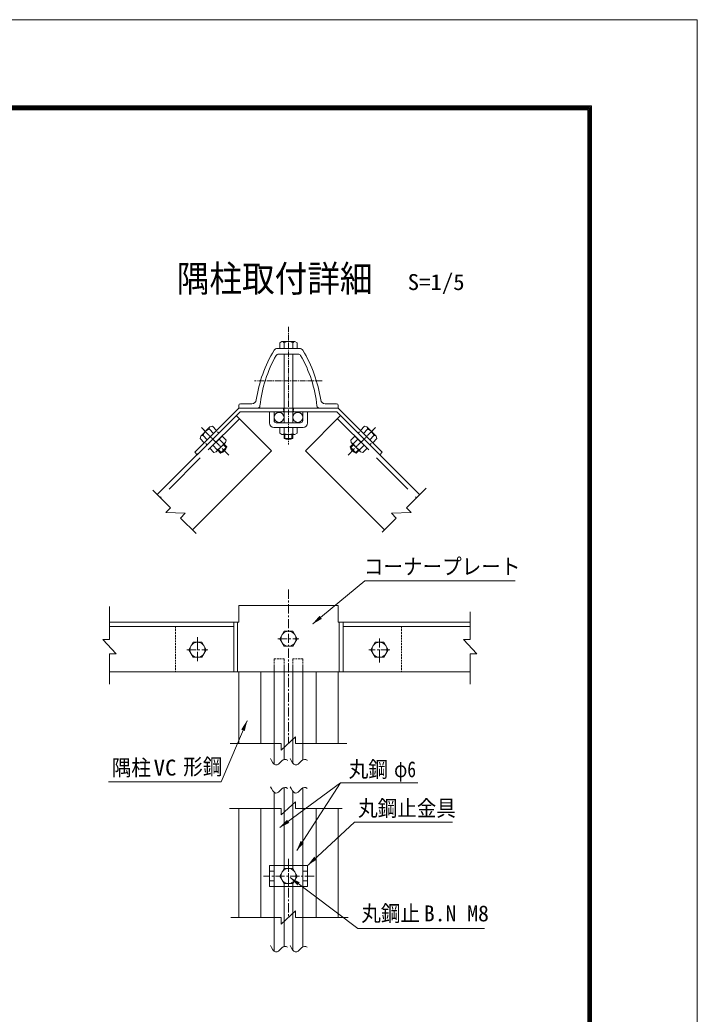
# Model space of a CAD drawing. Units: millimetres, scale not verified, with parts at other scales. Extents: x -4455 to 4455, y -3150 to 3150.
# Drawn here: x 2616 to 4455, y 451 to 3150 of the extents above; entities that cross this region are included whole.
import ezdxf
from ezdxf.enums import TextEntityAlignment as Align

# ---------------------------------------------------------------- set-up
doc = ezdxf.new("R2010")
doc.units = ezdxf.units.MM
doc.header["$LTSCALE"] = 20
for name, pattern in [('DASHED', [7.5, 6, -1.5]), ('USER1', [2, 1.25, -0.25, 0.25, -0.25]), ('USER2', [0.375, 0.25, -0.125]), ('USER3', [1.125, 0.75, -0.125, 0.125, -0.125]), ('USER4', [4.7625, 3.175, -1.5875])]:
    doc.linetypes.add(name, pattern=pattern)
doc.layers.add('0-4_7詳細', color=7, linetype='Continuous', lineweight=18)
doc.layers.add('0-F_D-TTL', color=7, linetype='Continuous', lineweight=18)
doc.styles.add('ＭＳ ゴシック', font='')
doc.styles.get('ＭＳ ゴシック').set_extended_font_data('MS Gothic')

msp = doc.modelspace()

# ---------------------------------------------------------------- linework, layer by layer
at = {"layer": '0-4_7詳細', "color": 1, "linetype": 'USER3'}
for p, q in [((3345.37, 2317.28), (3345.37, 1997.06)), ((3436.75, 2170.52), (3253.6, 2170.52))]:
    msp.add_line(p, q, dxfattribs=at)
at = {"layer": '0-4_7詳細'}
for p, q in [((3327.73, 2277.32), (3321.85, 2273.93)), ((3321.85, 2273.93), (3321.85, 2258.12)), ((3327.73, 2277.32), (3363.01, 2277.32)), ((3333.37, 2273.93), (3333.37, 2258.12)), ((3357.37, 2273.93), (3357.37, 2258.12)), ((3363.01, 2277.32), (3368.89, 2273.93)), ((3368.89, 2273.93), (3368.89, 2258.12)), ((3345.37, 2258.12), (3315.37, 2258.12)), ((3345.37, 2243.12), (3318.74, 2243.12)), ((3321.85, 2258.12), (3368.89, 2258.12)), ((3333.37, 2243.12), (3333.37, 2056.52)), ((3345.37, 2258.12), (3375.37, 2258.12)), ((3345.37, 2243.12), (3371.99, 2243.12)), ((3357.37, 2243.12), (3357.37, 2056.52)), ((3246.02, 2108.12), (3214.87, 2108.12)), ((3444.71, 2108.12), (3475.87, 2108.12)), ((3214.34, 2086.52), (2989.22, 1861.4)), ((3210.37, 2096.12), (3090.88, 1976.64)), ((3214.34, 2086.52), (3097.67, 1969.85)), ((3210.37, 2096.12), (3210.37, 2103.62)), ((3480.37, 2096.12), (3210.37, 2096.12)), ((3260.57, 2096.12), (3210.37, 2096.12)), ((3476.39, 2086.52), (3214.34, 2086.52)), ((3430.17, 2096.12), (3480.37, 2096.12)), ((3476.39, 2086.52), (3701.51, 1861.4)), ((3476.39, 2086.52), (3593.06, 1969.85)), ((3480.37, 2096.12), (3480.37, 2103.62)), ((3480.37, 2096.12), (3599.85, 1976.64)), ((3299.2, 1980.45), (3203.74, 2075.91)), ((3391.54, 1980.45), (3487, 2075.91)), ((3132.21, 2045.11), (3107.26, 2020.17)), ((3149.94, 2035.69), (3116.68, 2002.43)), ((3130.62, 2038.72), (3141.79, 2027.55)), ((3132.21, 2045.11), (3138.76, 2046.87)), ((3138.76, 2046.87), (3149.94, 2035.69)), ((3368.89, 2043.92), (3321.85, 2043.92)), ((3321.85, 2028.05), (3321.85, 2043.92)), ((3327.61, 2024.72), (3321.85, 2028.05)), ((3363.13, 2024.72), (3327.61, 2024.72)), ((3333.37, 2026.78), (3333.37, 2043.92)), ((3333.37, 2024.72), (3333.37, 2014.06)), ((3357.37, 2026.78), (3357.37, 2043.92)), ((3357.37, 2024.72), (3357.37, 2014.06)), ((3551.97, 2046.87), (3540.79, 2035.69)), ((3540.79, 2035.69), (3574.06, 2002.43)), ((3560.12, 2038.72), (3548.94, 2027.55)), ((3558.53, 2045.11), (3551.97, 2046.87)), ((3558.53, 2045.11), (3583.47, 2020.17)), ((3107.26, 2020.17), (3105.5, 2013.61)), ((3105.5, 2013.61), (3116.68, 2002.43)), ((3113.65, 2021.75), (3124.82, 2010.58)), ((3131.95, 1987.16), (3165.21, 2020.42)), ((3149.6, 1977.65), (3174.72, 2002.77)), ((3169.19, 2000.15), (3157.07, 2012.27)), ((3170.64, 1998.7), (3178.18, 1991.16)), ((3357.37, 2014.06), (3333.37, 2014.06)), ((3520.09, 1998.7), (3512.55, 1991.16)), ((3514.3, 2009.19), (3525.52, 2020.42)), ((3516.02, 2002.77), (3514.3, 2009.19)), ((3541.13, 1977.65), (3516.02, 2002.77)), ((3521.55, 2000.15), (3533.67, 2012.27)), ((3558.78, 1987.16), (3525.52, 2020.42)), ((3577.09, 2021.75), (3565.91, 2010.58)), ((3585.23, 2013.61), (3574.06, 2002.43)), ((3583.47, 2020.17), (3585.23, 2013.61)), ((3299.2, 1980.45), (3084.68, 1765.94)), ((3097.67, 1969.85), (3090.88, 1976.64)), ((3143.18, 1975.93), (3131.95, 1987.16)), ((3152.22, 1983.18), (3140.1, 1995.3)), ((3149.6, 1977.65), (3143.18, 1975.93)), ((3153.67, 1981.73), (3161.21, 1974.19)), ((3161.21, 1974.19), (3178.18, 1991.16)), ((3391.54, 1980.45), (3606.05, 1765.94)), ((3529.52, 1974.19), (3512.55, 1991.16)), ((3537.06, 1981.73), (3529.52, 1974.19)), ((3538.52, 1983.18), (3550.64, 1995.3)), ((3593.06, 1969.85), (3599.85, 1976.64)), ((3210.37, 1560.29), (3480.37, 1560.29)), ((3210.37, 1560.29), (3210.37, 1515.29)), ((3480.37, 1560.29), (3480.37, 1515.29)), ((3210.37, 1515.29), (2859.62, 1515.29)), ((3196.76, 1515.29), (3196.76, 1380.29)), ((3207.37, 1515.29), (3207.37, 1380.29)), ((3480.37, 1515.29), (3838.97, 1515.29)), ((3483.37, 1515.29), (3483.37, 1380.29)), ((3493.97, 1515.29), (3493.97, 1380.29)), ((3196.76, 1503.29), (2859.62, 1503.29)), ((3493.97, 1503.29), (3836.72, 1503.29)), ((3273.28, 1380.29), (2859.62, 1380.29)), ((3210.37, 1380.29), (3480.37, 1380.29)), ((3210.37, 1380.29), (3210.37, 1185.62)), ((3306.42, 1395.29), (3306.42, 1129.73)), ((3333.42, 1395.29), (3333.42, 1142.11)), ((3357.32, 1395.29), (3357.32, 1132.51)), ((3384.32, 1395.29), (3384.32, 1141.11)), ((3419.71, 1380.29), (3838.97, 1380.29)), ((3480.37, 1380.29), (3480.37, 1185.62)), ((3306.42, 854.5), (3306.42, 1053.44)), ((3333.42, 854.5), (3333.42, 1065.82)), ((3357.32, 854.5), (3357.32, 1056.21)), ((3384.32, 854.5), (3384.32, 1064.82)), ((3210.37, 1009.68), (3210.37, 713.55)), ((3480.37, 1009.68), (3480.37, 713.55)), ((3293.77, 854.5), (3293.77, 797.5)), ((3396.97, 854.5), (3293.77, 854.5)), ((3396.97, 854.5), (3396.97, 797.5)), ((3396.97, 797.5), (3293.77, 797.5)), ((3306.42, 797.5), (3306.42, 622.19)), ((3333.42, 797.5), (3333.42, 634.57)), ((3357.32, 797.5), (3357.32, 624.96)), ((3384.32, 797.5), (3384.32, 633.57))]:
    msp.add_line(p, q, dxfattribs=at)
at = {"layer": '0-4_7詳細', "color": 3}
for p, q in [((3306.37, 2086.52), (3293.77, 2086.52)), ((3293.77, 2086.52), (3293.77, 2055.92)), ((3306.37, 2086.52), (3306.37, 2062.52)), ((3384.37, 2086.52), (3384.37, 2062.52)), ((3396.97, 2086.52), (3384.37, 2086.52)), ((3396.97, 2086.52), (3396.97, 2055.92)), ((3378.37, 2056.52), (3312.37, 2056.52)), ((3384.97, 2043.92), (3305.77, 2043.92)), ((3270.37, 1380.29), (3270.37, 1185.62)), ((3420.37, 1380.29), (3420.37, 1185.62)), ((3270.37, 1009.68), (3270.37, 713.55)), ((3420.37, 1009.68), (3420.37, 713.55))]:
    msp.add_line(p, q, dxfattribs=at)
at = {"layer": '0-4_7詳細', "color": 1, "linetype": 'USER2'}
for p, q in [((3331.87, 2096.12), (3331.87, 2086.52)), ((3358.87, 2096.12), (3358.87, 2086.52)), ((3156.01, 2028.18), (3149.22, 2034.97)), ((3534.73, 2028.18), (3541.52, 2034.97)), ((3534.73, 2028.18), (3541.52, 2034.97)), ((3124.19, 1996.36), (3117.4, 2003.15)), ((3566.55, 1996.36), (3573.34, 2003.15)), ((3566.55, 1996.36), (3573.34, 2003.15))]:
    msp.add_line(p, q, dxfattribs=at)
at = {"layer": '0-4_7詳細', "color": 3, "linetype": 'DASHED'}
for p, q in [((3212.22, 2067.43), (2997.71, 1852.92)), ((3478.51, 2067.43), (3693.02, 1852.92))]:
    msp.add_line(p, q, dxfattribs=at)
at = {"layer": '0-4_7詳細', "color": 1, "linetype": 'USER1'}
for p, q in [((3183.41, 1968.96), (3108.43, 2043.94)), ((3157.83, 1994.55), (3116.65, 2035.72)), ((3507.32, 1968.96), (3582.31, 2043.94)), ((3532.91, 1994.55), (3574.08, 2035.72)), ((3532.91, 1994.55), (3574.08, 2035.72)), ((3345.37, 1603.71), (3345.37, 1185.62)), ((3098.39, 1474.43), (3098.39, 1405.04)), ((3098.39, 1464.2), (3098.39, 1416.37)), ((3316.81, 1470.29), (3373.93, 1470.29)), ((3592.34, 1406.05), (3592.34, 1475.44)), ((3592.34, 1416.28), (3592.34, 1464.11)), ((3069.83, 1440.24), (3126.95, 1440.24)), ((3620.9, 1440.24), (3563.78, 1440.24)), ((3345.37, 872.41), (3345.37, 713.55)), ((3345.37, 864.14), (3345.37, 787.57)), ((3414.91, 826), (3277.56, 826))]:
    msp.add_line(p, q, dxfattribs=at)
at = {"layer": '0-4_7詳細', "color": 1}
for p, q in [((3335.77, 2024.72), (3335.77, 2012.85)), ((3354.97, 2024.72), (3354.97, 2012.85)), ((3155.37, 1983.42), (3163.77, 1975.03)), ((3168.95, 1997), (3177.34, 1988.61)), ((3521.79, 1997), (3513.39, 1988.61)), ((3535.36, 1983.42), (3526.97, 1975.03)), ((3486.22, 1079.12), (3322.03, 958.02))]:
    msp.add_line(p, q, dxfattribs=at)
at = {"layer": '0-4_7詳細', "color": 4}
for p, q in [((3025.28, 1825.35), (2977.41, 1873.21)), ((3665.46, 1825.35), (3718.89, 1878.78)), ((3025.28, 1825.35), (3012.55, 1812.62)), ((3012.55, 1812.62), (3065.42, 1810.66)), ((3052.69, 1797.93), (3065.42, 1810.66)), ((3678.19, 1812.62), (3625.31, 1810.66)), ((3638.04, 1797.93), (3625.31, 1810.66)), ((3665.46, 1825.35), (3678.19, 1812.62)), ((3052.69, 1797.93), (3094.54, 1756.09)), ((3638.04, 1797.93), (3599.89, 1759.78)), ((2859.62, 1468.18), (2859.62, 1557.68)), ((3838.97, 1468.18), (3838.97, 1543.21)), ((2841.62, 1468.18), (2877.62, 1429.4)), ((2859.62, 1468.18), (2841.62, 1468.18)), ((3820.97, 1468.18), (3856.97, 1429.4)), ((3838.97, 1468.18), (3820.97, 1468.18)), ((2859.62, 1429.4), (2859.62, 1346.87)), ((2859.62, 1429.4), (2877.62, 1429.4)), ((3838.97, 1429.4), (3838.97, 1346.87)), ((3838.97, 1429.4), (3856.97, 1429.4)), ((3325.98, 1167.62), (3364.75, 1203.62)), ((3364.75, 1185.62), (3364.75, 1203.62)), ((3325.98, 1185.62), (3187.17, 1185.62)), ((3325.98, 1185.62), (3325.98, 1167.62)), ((3364.75, 1185.62), (3503.56, 1185.62)), ((3325.98, 991.68), (3364.75, 1027.68)), ((3364.75, 1009.68), (3364.75, 1027.68)), ((3325.98, 1009.68), (3185.62, 1009.68)), ((3325.98, 1009.68), (3325.98, 991.68)), ((3364.75, 1009.68), (3491.45, 1009.68)), ((3364.75, 713.55), (3364.75, 731.55)), ((3325.98, 713.55), (3189.22, 713.55)), ((3364.75, 713.55), (3507.62, 713.55))]:
    msp.add_line(p, q, dxfattribs=at)
at = {"layer": '0-4_7詳細', "color": 3, "linetype": 'USER2'}
for p, q in [((3038.39, 1503.29), (3038.39, 1380.29)), ((3652.34, 1503.29), (3652.34, 1380.29)), ((3306.42, 1415.62), (3306.42, 1395.29)), ((3306.42, 1415.62), (3333.42, 1415.62)), ((3333.42, 1415.62), (3333.42, 1395.29)), ((3357.32, 1415.62), (3357.32, 1395.29)), ((3384.32, 1415.62), (3357.32, 1415.62)), ((3384.32, 1415.62), (3384.32, 1395.29))]:
    msp.add_line(p, q, dxfattribs=at)
at = {"layer": '0-4_7詳細', "color": 1, "linetype": 'USER4'}
for p, q in [((3306.37, 838.75), (3293.77, 838.75)), ((3306.37, 854.5), (3306.37, 797.5)), ((3333.42, 854.5), (3333.42, 846.04)), ((3357.32, 854.5), (3357.32, 846.04)), ((3384.37, 854.5), (3384.37, 797.5)), ((3384.37, 838.75), (3396.97, 838.75)), ((3306.37, 813.25), (3293.77, 813.25)), ((3384.37, 813.25), (3396.97, 813.25)), ((3333.42, 805.96), (3333.42, 797.5)), ((3357.32, 805.96), (3357.32, 797.5))]:
    msp.add_line(p, q, dxfattribs=at)
at = {"layer": '0-4_7詳細'}
for points in [[(3363.13, 2024.72), (3368.89, 2028.05), (3368.89, 2043.92)], [(3174.72, 2002.77), (3176.44, 2009.19), (3165.21, 2020.42)], [(3541.13, 1977.65), (3547.56, 1975.93), (3558.78, 1987.16)]]:
    msp.add_lwpolyline(points, dxfattribs=at)
at = {"layer": '0-4_7詳細', "color": 4}
for points in [[(3960.48, 1627.71), (3552.44, 1627.71), (3411.14, 1510.38)], [(3296.82, 1144.71), (3299.09, 1139.58), (3302.77, 1133.56), (3306.56, 1129.58), (3310.47, 1127.65), (3314.49, 1127.76), (3318.63, 1129.92), (3322.88, 1134.13), (3327.11, 1138.56), (3331.19, 1141.4), (3335.1, 1142.65), (3338.86, 1142.3), (3342.45, 1140.36), (3342.83, 1139.97)], [(3350.37, 1144.71), (3352.63, 1139.58), (3356.31, 1133.56), (3360.11, 1129.58), (3364.02, 1127.65), (3368.04, 1127.76), (3372.18, 1129.92), (3376.43, 1134.13), (3380.66, 1138.56), (3384.73, 1141.4), (3388.65, 1142.65), (3392.4, 1142.3), (3396, 1140.36), (3396.37, 1139.97)], [(3296.82, 1068.42), (3299.09, 1063.29), (3302.77, 1057.26), (3306.56, 1053.29), (3310.47, 1051.36), (3314.49, 1051.47), (3318.63, 1053.63), (3322.88, 1057.84), (3327.11, 1062.27), (3331.19, 1065.11), (3335.1, 1066.35), (3338.86, 1066.01), (3342.45, 1064.06), (3342.83, 1063.68)], [(3350.37, 1068.42), (3352.63, 1063.29), (3356.31, 1057.26), (3360.11, 1053.29), (3364.02, 1051.36), (3368.04, 1051.47), (3372.18, 1053.63), (3376.43, 1057.84), (3380.66, 1062.27), (3384.73, 1065.11), (3388.65, 1066.35), (3392.4, 1066.01), (3396, 1064.06), (3396.37, 1063.68)], [(3325.98, 713.55), (3325.98, 695.55), (3364.75, 731.55)], [(3296.82, 637.17), (3299.09, 632.04), (3302.77, 626.01), (3306.56, 622.04), (3310.47, 620.11), (3314.49, 620.22), (3318.63, 622.38), (3322.88, 626.59), (3327.11, 631.02), (3331.19, 633.86), (3335.1, 635.1), (3338.86, 634.75), (3342.45, 632.81), (3342.83, 632.43)], [(3350.37, 637.17), (3352.63, 632.04), (3356.31, 626.01), (3360.11, 622.04), (3364.02, 620.11), (3368.04, 620.22), (3372.18, 622.38), (3376.43, 626.59), (3380.66, 631.02), (3384.73, 633.86), (3388.65, 635.1), (3392.4, 634.75), (3396, 632.81), (3396.37, 632.43)]]:
    msp.add_lwpolyline(points, dxfattribs=at)
at = {"layer": '0-4_7詳細', "color": 3}
for points in [[(3368.89, 1470.29), (3357.13, 1490.65), (3333.61, 1490.65), (3321.85, 1470.29), (3333.61, 1449.92), (3357.13, 1449.92)], [(3121.91, 1440.24), (3110.15, 1460.61), (3086.63, 1460.61), (3074.87, 1440.24), (3086.63, 1419.87), (3110.15, 1419.87)], [(3568.82, 1440.24), (3580.58, 1419.87), (3604.1, 1419.87), (3615.86, 1440.24), (3604.1, 1460.61), (3580.58, 1460.61)], [(3368.89, 826), (3357.13, 846.37), (3333.61, 846.37), (3321.85, 826), (3333.61, 805.63), (3357.13, 805.63)]]:
    msp.add_lwpolyline(points, close=True, dxfattribs=at)
at = {"layer": '0-4_7詳細', "color": 1}
for points in [[(2857.21, 1081.63), (3162.51, 1081.63), (3232.85, 1247.48)], [(3696.9, 1079.12), (3486.22, 1079.12), (3367.83, 894.94)], [(3791.01, 972.52), (3524.97, 972.52), (3398.44, 855.86)], [(3877.1, 683.66), (3533.86, 683.66), (3350.25, 821.59)]]:
    msp.add_lwpolyline(points, dxfattribs=at)
at = {"layer": '0-4_7詳細', "color": 3}
for centre, radius in [((3319.92, 2071.15), 13.5), ((3370.82, 2071.15), 13.5), ((3345.37, 1470.29), 20.4), ((3098.39, 1440.24), 20.4), ((3592.34, 1440.24), 20.4), ((3345.37, 826), 20.4)]:
    msp.add_circle(centre, radius, dxfattribs=at)
at = {"layer": '0-4_7詳細'}
for centre, radius, start, end in [((3328.03, 2271.44), 5.88, 24.94299, 92.968), ((3345.37, 2254.41), 22.91, 58.40741, 121.59259), ((3362.7, 2271.44), 5.88, 87.032, 155.05701), ((3614.09, 2066.18), 360, 148.65793, 171.65211), ((3315.37, 2247.62), 10.5, 90, 146.38009), ((3318.74, 2235.62), 7.5, 90, 150.15745), ((3371.99, 2235.62), 7.5, 29.84255, 90), ((3375.37, 2247.62), 10.5, 33.61991, 90), ((3076.64, 2066.18), 360, 8.34789, 31.34207), ((3614.09, 2066.18), 348, 150.15745, 173.95476), ((3076.64, 2066.18), 348, 6.04524, 29.84255), ((3214.87, 2103.62), 4.5, 90, 180), ((3246.02, 2120.12), 12, 270, 351.98548), ((3444.71, 2120.12), 12, 188.01452, 270), ((3475.87, 2103.62), 4.5, 0, 90), ((3260.57, 2103.62), 7.5, 270, 353.95476), ((3430.17, 2103.62), 7.5, 186.04524, 270), ((3135.93, 2016.44), 22.91, 103.40741, 166.59259), ((3136.15, 2040.74), 5.88, 132.032, 200.05701), ((3327.61, 2033.81), 9.09, 270, 309.3382), ((3345.37, 2060.72), 36, 250.52878, 289.47122), ((3363.13, 2033.81), 9.09, 230.6618, 270), ((3554.59, 2040.74), 5.88, 339.94299, 47.968), ((3554.8, 2016.44), 22.91, 13.40741, 76.59259), ((3111.63, 2016.23), 5.88, 69.94299, 137.968), ((3136.7, 2015.67), 36, 295.52878, 334.47122), ((3168.29, 2009.2), 9.09, 275.6618, 315), ((3345.37, 2034.84), 24, 240, 300), ((3522.44, 2009.2), 9.09, 225, 264.3382), ((3554.03, 2015.67), 36, 205.52878, 244.47122), ((3579.1, 2016.23), 5.88, 42.032, 110.05701), ((3143.18, 1984.08), 9.09, 315, 354.3382), ((3155, 1997.37), 24, 285, 345), ((3535.73, 1997.37), 24, 195, 255), ((3547.56, 1984.08), 9.09, 185.6618, 225)]:
    msp.add_arc(centre, radius, start, end, dxfattribs=at)
at = {"layer": '0-4_7詳細', "color": 3}
for centre, radius, start, end in [((3305.77, 2055.92), 12, 180, 270), ((3312.37, 2062.52), 6, 180, 270), ((3378.37, 2062.52), 6, 270, 0), ((3384.97, 2055.92), 12, 270, 0)]:
    msp.add_arc(centre, radius, start, end, dxfattribs=at)
at = {"layer": '0-4_7詳細', "color": 4}
msp.add_solid([(3409.61, 1509.1), (3429.36, 1532.28), (3436.01, 1524.26)], dxfattribs=at)
at = {"layer": '0-4_7詳細', "color": 1}
for points in [[(3233.63, 1249.32), (3226.71, 1219.67), (3217.12, 1223.74)], [(3320.42, 956.83), (3341.47, 978.83), (3347.65, 970.45)], [(3366.75, 893.26), (3378.59, 921.31), (3387.35, 915.68)], [(3396.97, 854.5), (3415.49, 878.67), (3422.55, 871.01)], [(3348.65, 822.79), (3375.77, 808.94), (3369.51, 800.61)]]:
    msp.add_solid(points, dxfattribs=at)
at = {"layer": '0-F_D-TTL', "color": 2}
msp.add_lwpolyline([(-4455.04, 3150.21), (4454.66, 3150.21), (4454.66, -3150.21), (-4455.04, -3150.21)], close=True, dxfattribs=at)
at = {"layer": '0-F_D-TTL'}
for points in [[(-4168.65, 2916.87), (4168.28, 2916.87), (4168.28, -2916.87), (-4168.65, -2916.87)], [(-4166, 2914.21), (4165.63, 2914.21), (4165.63, -2914.21), (-4166, -2914.21)], [(-4163.35, 2911.56), (4162.97, 2911.56), (4162.97, -2911.56), (-4163.35, -2911.56)], [(-4160.7, 2908.91), (4160.32, 2908.91), (4160.32, -2908.91), (-4160.7, -2908.91)], [(-4158.05, 2906.26), (4157.67, 2906.26), (4157.67, -2906.26), (-4158.05, -2906.26)]]:
    msp.add_lwpolyline(points, close=True, dxfattribs=at)

# ---------------------------------------------------------------- texts
at = {"layer": '0-4_7詳細', "style": 'ＭＳ ゴシック', "width": 0.9}
msp.add_text('隅柱取付詳細', height=72.14, dxfattribs=at).set_placement((3042.21, 2390.12), align=Align.BOTTOM_LEFT)
at = {"layer": '0-4_7詳細', "color": 3, "style": 'ＭＳ ゴシック'}
for s, width, p in [('S=1/5', 1.05, (3668.99, 2403.82)), ('コーナープレート', 0.9, (3550.07, 1631.67)), ('隅柱', 0.9, (2865.66, 1085.57)), ('VC', 1.05, (2979.46, 1085.74)), ('形鋼', 0.9, (3059.77, 1088.2)), ('丸鋼', 0.9, (3509.05, 1081.3)), ('φ6', 0.8, (3632.25, 1081.3)), ('丸鋼止金具', 0.9, (3534.38, 975.5)), ('丸鋼止', 0.9, (3543.17, 689.91))]:
    msp.add_text(s, height=43.26, dxfattribs=dict(at, width=width)).set_placement(p, align=Align.BOTTOM_LEFT)
msp.add_text('B.N M8', height=43.26, dxfattribs=at).set_placement((3712.88, 689.91), align=Align.BOTTOM_LEFT)

doc.saveas('drawing.dxf')
